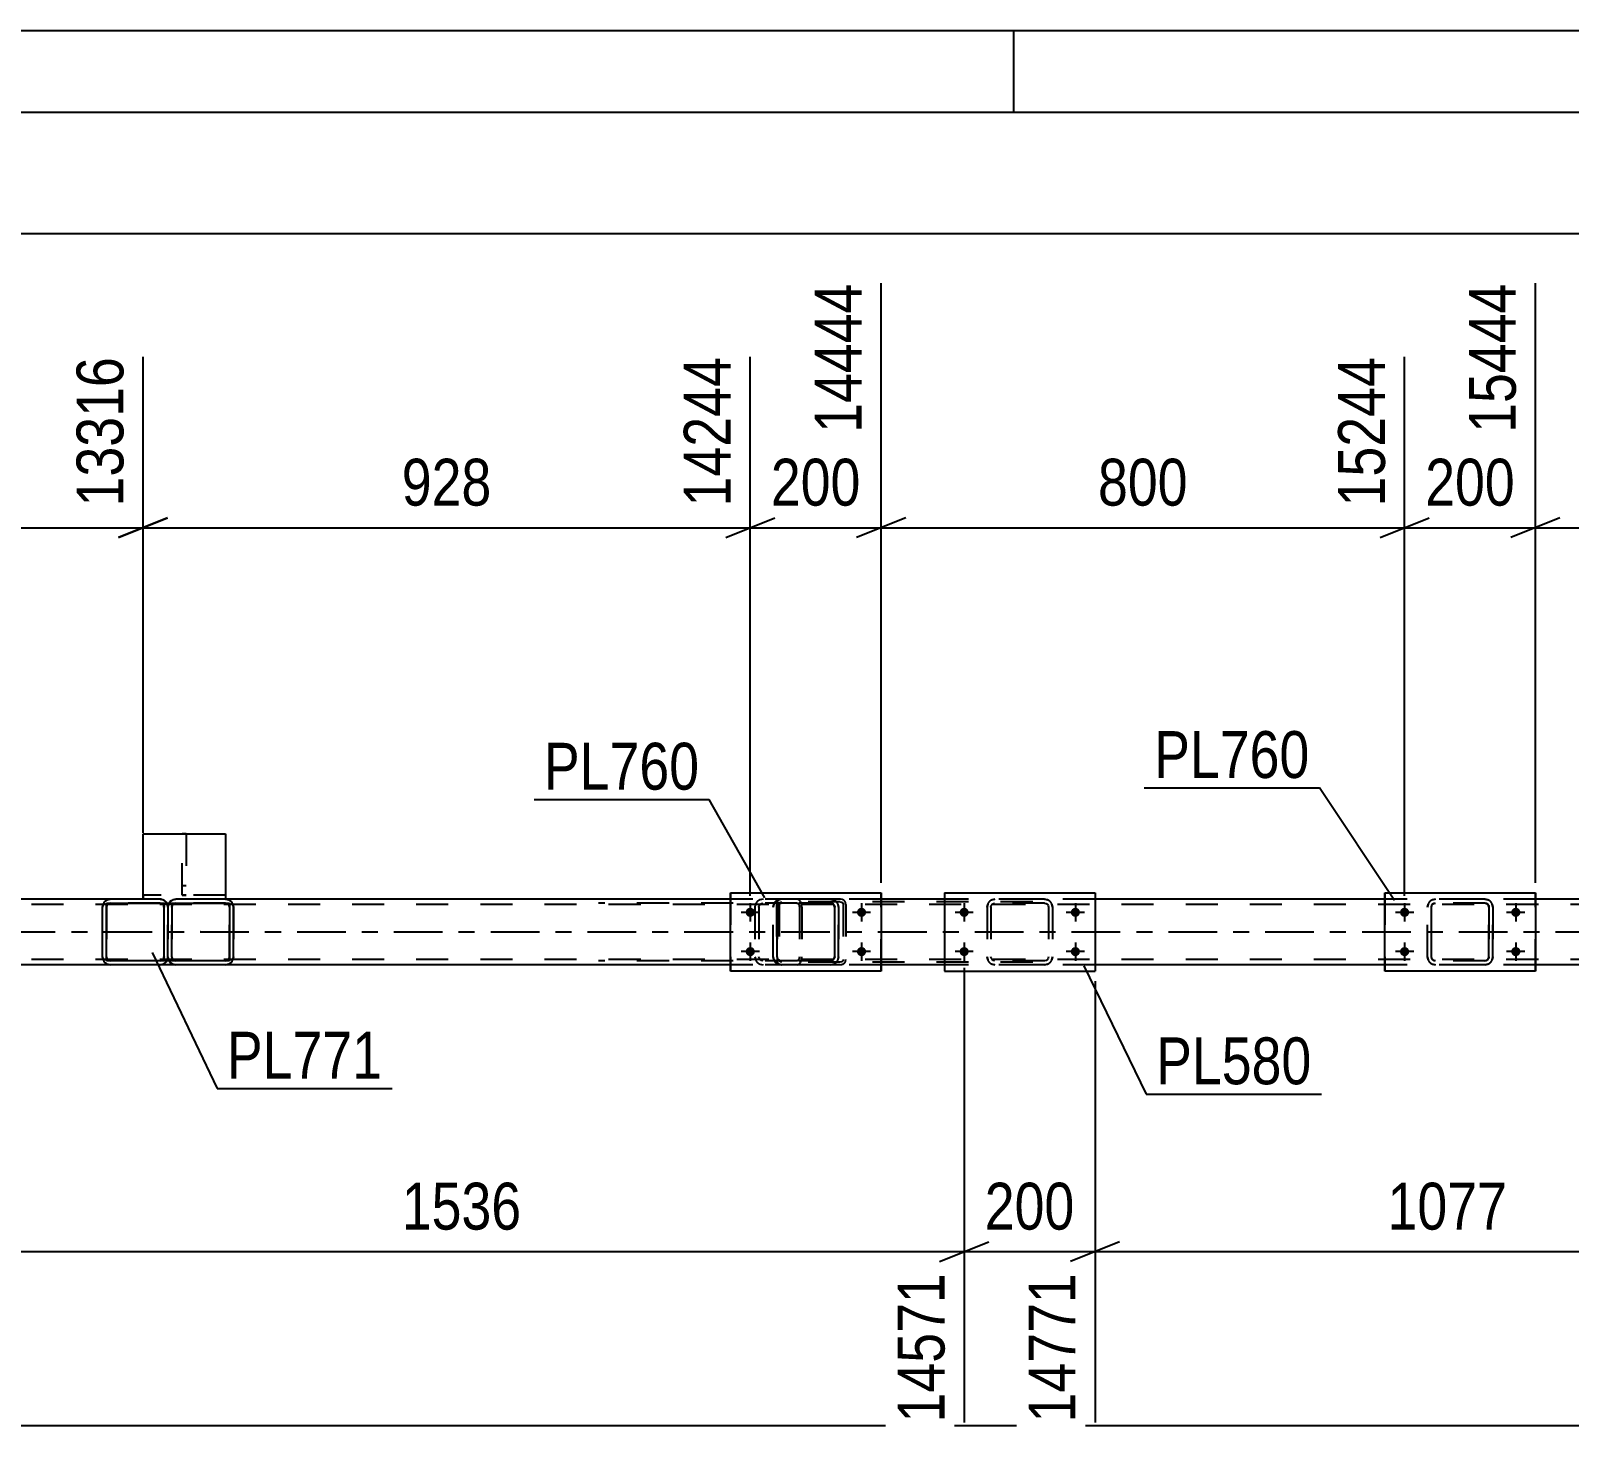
# Model space of a CAD drawing. Header units: millimetres. Extents: x -45 to 796, y -433 to 161.
# Drawn here: x 525.8 to 619.8, y 75.8 to 161.4 of the extents above; entities that cross this region are included whole.
import ezdxf

# ---------------------------------------------------------------- set-up
doc = ezdxf.new("R2010")
doc.units = ezdxf.units.MM
doc.linetypes.add('DXK_LINE_DOT2', pattern=[3.9198, 1.9599, -1.9599])
doc.linetypes.add('DXK_LINE_DOT3', pattern=[5.9187, 2.979, -0.9799, 0.9799, -0.9799])
doc.styles.add('Arial Narrow', font='ARIALN.TTF', dxfattribs={"height": 0.2})

# ---------------------------------------------------------------- blocks, each defined once
blk = doc.blocks.new('Unknown-814760973-1133')
at = {"color": 5, "linetype": 'Continuous'}
for p, q in [((795.855, 161.433), (-45.145, 161.433)), ((585.855, 156.433), (585.855, 161.433)), ((790.855, 156.433), (-40.145, 156.433))]:
    blk.add_line(p, q, dxfattribs=at)
blk = doc.blocks.new('Part-814760973-2629 - 2588')
at = {"color": 2, "linetype": 'Continuous'}
for p, q in [((608.55, 103.937), (608.55, 108.737)), ((608.55, 108.737), (608.55, 108.737)), ((608.55, 108.737), (617.75, 108.737)), ((617.75, 108.737), (617.75, 103.937)), ((608.55, 103.937), (608.55, 103.937)), ((617.75, 103.937), (608.55, 103.937))]:
    blk.add_line(p, q, dxfattribs=at)
at = {"color": 7, "linetype": 'DXK_LINE_DOT2'}
for p, q in [((608.55, 108.737), (608.55, 103.937)), ((608.55, 108.737), (608.55, 108.737)), ((617.75, 103.937), (617.75, 108.737)), ((608.55, 103.937), (608.55, 103.937))]:
    blk.add_line(p, q, dxfattribs=at)
blk = doc.blocks.new('Part-814760973-2601 - 2588')
at = {"color": 7, "linetype": 'DXK_LINE_DOT2'}
for p, q in [((535.024, 108.577), (535.024, 112.337)), ((535.264, 112.337), (535.024, 112.337)), ((535.264, 112.337), (535.264, 108.577)), ((535.024, 109.177), (535.264, 109.177)), ((535.264, 108.577), (535.024, 108.577)), ((535.024, 108.577), (535.264, 108.577))]:
    blk.add_line(p, q, dxfattribs=at)
blk = doc.blocks.new('Part-814760973-2602 - 2588')
at = {"color": 2, "linetype": 'Continuous'}
for p, q in [((532.626, 108.337), (532.626, 112.337)), ((532.626, 112.337), (537.666, 112.337)), ((537.666, 112.337), (537.666, 108.337)), ((537.666, 108.337), (537.666, 108.337))]:
    blk.add_line(p, q, dxfattribs=at)
at = {"color": 7, "linetype": 'DXK_LINE_DOT2'}
for p, q in [((537.666, 108.577), (532.626, 108.577)), ((537.666, 108.577), (532.626, 108.577)), ((532.626, 108.577), (532.626, 108.577)), ((532.626, 108.577), (532.626, 108.56)), ((532.626, 108.56), (532.626, 108.357)), ((532.626, 108.337), (532.626, 108.357)), ((537.666, 108.337), (532.626, 108.337)), ((537.666, 108.337), (532.626, 108.337)), ((532.626, 108.337), (532.626, 108.337)), ((537.666, 108.577), (537.666, 108.577)), ((537.666, 108.577), (537.666, 108.357)), ((537.666, 108.337), (537.666, 108.357))]:
    blk.add_line(p, q, dxfattribs=at)
blk = doc.blocks.new('Part-814760973-2630 - 2588')
at = {"color": 7, "linetype": 'DXK_LINE_DOT2'}
for p, q in [((611.442, 108.3), (611.625, 108.337)), ((611.442, 108.3), (611.446, 108.3)), ((611.63, 108.337), (611.446, 108.3)), ((614.67, 108.337), (611.625, 108.337)), ((614.665, 108.337), (614.849, 108.3)), ((614.854, 108.3), (614.67, 108.337)), ((611.145, 107.857), (611.182, 108.04)), ((611.145, 107.857), (611.15, 107.857)), ((611.145, 104.817), (611.145, 107.857)), ((611.187, 108.04), (611.15, 107.857)), ((611.15, 104.817), (611.15, 107.857)), ((611.404, 107.949), (611.385, 107.857)), ((611.39, 107.857), (611.385, 107.857)), ((611.385, 107.857), (611.385, 104.817)), ((611.39, 107.857), (611.408, 107.949)), ((611.39, 104.817), (611.39, 107.857)), ((611.456, 108.027), (611.404, 107.949)), ((611.408, 107.949), (611.46, 108.027)), ((611.534, 108.079), (611.456, 108.027)), ((611.46, 108.027), (611.538, 108.079)), ((611.625, 108.097), (611.534, 108.079)), ((611.538, 108.079), (611.63, 108.097)), ((614.67, 108.097), (611.625, 108.097)), ((614.757, 108.079), (614.665, 108.097)), ((614.67, 108.097), (614.762, 108.079)), ((614.757, 108.079), (614.762, 108.079)), ((614.835, 108.027), (614.757, 108.079)), ((614.762, 108.079), (614.84, 108.027)), ((614.887, 107.949), (614.835, 108.027)), ((614.84, 108.027), (614.892, 107.949)), ((614.905, 107.857), (614.887, 107.949)), ((614.892, 107.949), (614.91, 107.857)), ((614.91, 107.857), (614.905, 107.857)), ((614.905, 107.857), (614.905, 104.817)), ((614.91, 104.817), (614.91, 107.857)), ((615.109, 108.04), (615.145, 107.857)), ((615.15, 107.857), (615.113, 108.04)), ((615.15, 107.857), (615.145, 107.857)), ((615.145, 107.857), (615.145, 104.817)), ((615.15, 104.817), (615.15, 107.857)), ((611.15, 104.817), (611.145, 104.817)), ((611.182, 104.633), (611.145, 104.817)), ((611.15, 104.817), (611.187, 104.633)), ((611.385, 104.817), (611.39, 104.817)), ((611.385, 104.817), (611.404, 104.725)), ((611.408, 104.725), (611.39, 104.817)), ((611.404, 104.725), (611.456, 104.647)), ((611.46, 104.647), (611.408, 104.725)), ((611.456, 104.647), (611.534, 104.595)), ((611.538, 104.595), (611.46, 104.647)), ((611.534, 104.595), (611.625, 104.577)), ((611.63, 104.577), (611.538, 104.595)), ((614.67, 104.577), (611.625, 104.577)), ((614.665, 104.577), (614.757, 104.595)), ((614.762, 104.595), (614.67, 104.577)), ((614.757, 104.595), (614.835, 104.647)), ((614.757, 104.595), (614.762, 104.595)), ((614.84, 104.647), (614.762, 104.595)), ((614.835, 104.647), (614.887, 104.725)), ((614.892, 104.725), (614.84, 104.647)), ((614.887, 104.725), (614.905, 104.817)), ((614.91, 104.817), (614.892, 104.725)), ((614.905, 104.817), (614.91, 104.817)), ((615.145, 104.817), (615.109, 104.633)), ((615.113, 104.633), (615.15, 104.817)), ((615.145, 104.817), (615.15, 104.817)), ((611.442, 104.373), (611.446, 104.373)), ((611.625, 104.337), (611.442, 104.373)), ((611.446, 104.373), (611.63, 104.337)), ((614.67, 104.337), (611.625, 104.337)), ((614.849, 104.373), (614.665, 104.337)), ((614.67, 104.337), (614.854, 104.373))]:
    blk.add_line(p, q, dxfattribs=at)
at = {"color": 7, "linetype": 'DXK_LINE_DOT3'}
blk.add_line((613.153, 106.337), (613.142, 106.337), dxfattribs=at)
at = {"color": 7, "linetype": 'DXK_LINE_DOT2'}
for centre, start, end in [((611.625, 107.857), 112.5, 157.5), ((611.63, 107.857), 112.5, 157.5), ((614.665, 107.857), 22.5, 67.5), ((614.67, 107.857), 22.5, 67.5), ((611.625, 104.817), 202.5, 247.5), ((611.63, 104.817), 202.5, 247.5), ((614.665, 104.817), 292.5, 337.5), ((614.67, 104.817), 292.5, 337.5)]:
    blk.add_arc(centre, 0.48, start, end, dxfattribs=at)
blk = doc.blocks.new('Part-814760973-2635 - 2588')
at = {"color": 2, "linetype": 'Continuous'}
for p, q in [((530.393, 104.577), (530.393, 108.097)), ((530.393, 108.097), (530.393, 108.097)), ((530.393, 108.097), (537.915, 108.097)), ((537.915, 108.097), (537.915, 104.577)), ((530.393, 104.577), (530.393, 104.577)), ((537.915, 104.577), (530.393, 104.577))]:
    blk.add_line(p, q, dxfattribs=at)
at = {"color": 7, "linetype": 'DXK_LINE_DOT2'}
for p, q in [((530.393, 108.097), (530.393, 104.577)), ((530.393, 108.097), (530.393, 108.097)), ((537.915, 104.577), (537.915, 108.097)), ((530.393, 104.577), (530.393, 104.577))]:
    blk.add_line(p, q, dxfattribs=at)
blk = doc.blocks.new('Part-814760973-2636 - 2588')
at = {"color": 2, "linetype": 'Continuous'}
for p, q in [((534.291, 108.196), (534.294, 108.196)), ((534.447, 108.3), (534.631, 108.337)), ((534.633, 108.337), (534.45, 108.3)), ((537.673, 108.337), (534.633, 108.337)), ((537.857, 108.3), (537.673, 108.337)), ((538.153, 107.857), (538.117, 108.04)), ((538.153, 104.817), (538.153, 107.857)), ((534.291, 104.477), (534.294, 104.477)), ((538.117, 104.633), (538.153, 104.817)), ((534.631, 104.337), (534.447, 104.373)), ((534.45, 104.373), (534.633, 104.337)), ((537.673, 104.337), (534.633, 104.337)), ((537.673, 104.337), (537.857, 104.373))]:
    blk.add_line(p, q, dxfattribs=at)
at = {"color": 7, "linetype": 'DXK_LINE_DOT2'}
for p, q in [((534.631, 108.337), (534.633, 108.337)), ((534.633, 108.337), (534.631, 108.337)), ((537.671, 108.337), (537.854, 108.3)), ((534.151, 107.857), (534.153, 107.87)), ((534.151, 107.857), (534.153, 107.857)), ((534.151, 104.817), (534.151, 107.857)), ((534.153, 107.87), (534.187, 108.04)), ((534.19, 108.04), (534.153, 107.857)), ((534.153, 104.817), (534.153, 107.857)), ((534.409, 107.949), (534.391, 107.857)), ((534.393, 107.857), (534.391, 107.857)), ((534.391, 107.857), (534.391, 104.817)), ((534.393, 107.857), (534.412, 107.949)), ((534.393, 104.817), (534.393, 107.857)), ((534.461, 108.027), (534.409, 107.949)), ((534.412, 107.949), (534.464, 108.027)), ((534.539, 108.079), (534.461, 108.027)), ((534.464, 108.027), (534.541, 108.079)), ((534.631, 108.097), (534.539, 108.079)), ((534.541, 108.079), (534.633, 108.097)), ((537.673, 108.097), (534.631, 108.097)), ((537.763, 108.079), (537.671, 108.097)), ((537.673, 108.097), (537.765, 108.079)), ((537.84, 108.027), (537.763, 108.079)), ((537.765, 108.079), (537.843, 108.027)), ((537.84, 108.027), (537.843, 108.027)), ((537.892, 107.949), (537.84, 108.027)), ((537.843, 108.027), (537.895, 107.949)), ((537.911, 107.857), (537.892, 107.949)), ((537.895, 107.949), (537.913, 107.857)), ((537.913, 107.857), (537.911, 107.857)), ((537.911, 107.857), (537.911, 104.817)), ((537.913, 104.817), (537.913, 107.857)), ((538.114, 108.04), (538.151, 107.857)), ((538.153, 107.857), (538.151, 107.857)), ((538.151, 107.857), (538.151, 104.817)), ((534.153, 104.817), (534.151, 104.817)), ((534.187, 104.633), (534.151, 104.817)), ((534.153, 104.817), (534.19, 104.633)), ((534.391, 104.817), (534.393, 104.817)), ((534.391, 104.817), (534.409, 104.725)), ((534.412, 104.725), (534.393, 104.817)), ((534.409, 104.725), (534.461, 104.647)), ((534.464, 104.647), (534.412, 104.725)), ((534.461, 104.647), (534.539, 104.595)), ((534.541, 104.595), (534.464, 104.647)), ((534.539, 104.595), (534.631, 104.577)), ((534.633, 104.577), (534.541, 104.595)), ((537.673, 104.577), (534.631, 104.577)), ((537.671, 104.577), (537.763, 104.595)), ((537.765, 104.595), (537.673, 104.577)), ((537.763, 104.595), (537.84, 104.647)), ((537.843, 104.647), (537.765, 104.595)), ((537.84, 104.647), (537.892, 104.725)), ((537.84, 104.647), (537.843, 104.647)), ((537.895, 104.725), (537.843, 104.647)), ((537.892, 104.725), (537.911, 104.817)), ((537.913, 104.817), (537.895, 104.725)), ((537.911, 104.817), (537.913, 104.817)), ((538.151, 104.817), (538.114, 104.633)), ((538.151, 104.817), (538.153, 104.817)), ((534.631, 104.337), (534.633, 104.337)), ((534.633, 104.337), (534.631, 104.337)), ((537.854, 104.373), (537.671, 104.337))]:
    blk.add_line(p, q, dxfattribs=at)
at = {"color": 7, "linetype": 'DXK_LINE_DOT3'}
blk.add_line((536.155, 106.337), (536.149, 106.337), dxfattribs=at)
at = {"color": 2, "linetype": 'Continuous'}
for centre, start, end in [((534.631, 107.857), 112.5, 149.40126), ((534.633, 107.857), 112.5, 149.40125), ((537.673, 107.857), 22.5, 67.5), ((534.631, 104.817), 210.59905, 247.5), ((534.633, 104.817), 210.59903, 247.5), ((537.673, 104.817), 292.5, 337.5)]:
    blk.add_arc(centre, 0.48, start, end, dxfattribs=at)
at = {"color": 7, "linetype": 'DXK_LINE_DOT2'}
for centre, start, end in [((537.671, 107.857), 22.5, 67.5), ((534.631, 107.857), 149.40127, 157.5), ((534.633, 107.857), 149.40125, 157.5), ((534.631, 104.817), 202.49999, 210.59905), ((534.633, 104.817), 202.49999, 210.59903), ((537.671, 104.817), 292.5, 337.5)]:
    blk.add_arc(centre, 0.48, start, end, dxfattribs=at)
blk = doc.blocks.new('Part-814760973-2676 - 2588')
at = {"color": 2, "linetype": 'Continuous'}
for p, q in [((530.445, 108.3), (530.628, 108.337)), ((530.445, 108.3), (530.45, 108.3)), ((530.633, 108.337), (530.45, 108.3)), ((533.673, 108.337), (530.628, 108.337)), ((533.857, 108.3), (533.673, 108.337)), ((530.148, 107.857), (530.185, 108.04)), ((530.148, 107.857), (530.153, 107.857)), ((530.148, 104.817), (530.148, 107.857)), ((530.19, 108.04), (530.153, 107.857)), ((530.153, 104.817), (530.153, 107.857)), ((530.153, 104.817), (530.148, 104.817)), ((530.185, 104.633), (530.148, 104.817)), ((530.153, 104.817), (530.19, 104.633)), ((530.445, 104.373), (530.45, 104.373)), ((530.628, 104.337), (530.445, 104.373)), ((530.45, 104.373), (530.633, 104.337)), ((533.673, 104.337), (530.628, 104.337)), ((533.673, 104.337), (533.857, 104.373))]:
    blk.add_line(p, q, dxfattribs=at)
at = {"color": 7, "linetype": 'DXK_LINE_DOT2'}
for p, q in [((533.668, 108.337), (533.852, 108.3)), ((530.407, 107.949), (530.388, 107.857)), ((530.393, 107.857), (530.388, 107.857)), ((530.388, 107.857), (530.388, 104.817)), ((530.393, 107.857), (530.412, 107.949)), ((530.393, 104.817), (530.393, 107.857)), ((530.459, 108.027), (530.407, 107.949)), ((530.412, 107.949), (530.464, 108.027)), ((530.537, 108.079), (530.459, 108.027)), ((530.464, 108.027), (530.541, 108.079)), ((530.628, 108.097), (530.537, 108.079)), ((530.541, 108.079), (530.633, 108.097)), ((533.673, 108.097), (530.628, 108.097)), ((533.76, 108.079), (533.668, 108.097)), ((533.673, 108.097), (533.765, 108.079)), ((533.76, 108.079), (533.765, 108.079)), ((533.838, 108.027), (533.76, 108.079)), ((533.765, 108.079), (533.843, 108.027)), ((533.89, 107.949), (533.838, 108.027)), ((533.843, 108.027), (533.895, 107.949)), ((533.908, 107.857), (533.89, 107.949)), ((533.895, 107.949), (533.913, 107.857)), ((533.913, 107.857), (533.908, 107.857)), ((533.908, 107.857), (533.908, 104.817)), ((533.913, 104.817), (533.913, 107.857)), ((534.112, 108.04), (534.148, 107.857)), ((534.153, 107.857), (534.117, 108.04)), ((534.153, 107.857), (534.148, 107.857)), ((534.148, 107.857), (534.148, 104.817)), ((534.153, 104.817), (534.153, 107.857)), ((530.388, 104.817), (530.393, 104.817)), ((530.388, 104.817), (530.407, 104.725)), ((530.412, 104.725), (530.393, 104.817)), ((530.407, 104.725), (530.459, 104.647)), ((530.464, 104.647), (530.412, 104.725)), ((530.459, 104.647), (530.537, 104.595)), ((530.541, 104.595), (530.464, 104.647)), ((530.537, 104.595), (530.628, 104.577)), ((530.633, 104.577), (530.541, 104.595)), ((533.673, 104.577), (530.628, 104.577)), ((533.668, 104.577), (533.76, 104.595)), ((533.765, 104.595), (533.673, 104.577)), ((533.76, 104.595), (533.838, 104.647)), ((533.76, 104.595), (533.765, 104.595)), ((533.843, 104.647), (533.765, 104.595)), ((533.838, 104.647), (533.89, 104.725)), ((533.895, 104.725), (533.843, 104.647)), ((533.89, 104.725), (533.908, 104.817)), ((533.913, 104.817), (533.895, 104.725)), ((533.908, 104.817), (533.913, 104.817)), ((534.148, 104.817), (534.112, 104.633)), ((534.117, 104.633), (534.153, 104.817)), ((534.148, 104.817), (534.153, 104.817)), ((533.852, 104.373), (533.668, 104.337))]:
    blk.add_line(p, q, dxfattribs=at)
at = {"color": 7, "linetype": 'DXK_LINE_DOT3'}
blk.add_line((532.156, 106.337), (532.145, 106.337), dxfattribs=at)
at = {"color": 2, "linetype": 'Continuous'}
for centre, start, end in [((530.628, 107.857), 112.5, 157.5), ((530.633, 107.857), 112.5, 157.5), ((533.673, 107.857), 30.59885, 67.5), ((530.628, 104.817), 202.5, 247.5), ((530.633, 104.817), 202.5, 247.5), ((533.673, 104.817), 292.5, 329.40106)]:
    blk.add_arc(centre, 0.48, start, end, dxfattribs=at)
at = {"color": 7, "linetype": 'DXK_LINE_DOT2'}
for centre, start, end in [((533.668, 107.857), 22.5, 67.5), ((533.673, 107.857), 22.49998, 30.59883), ((533.668, 104.817), 292.5, 337.5), ((533.673, 104.817), 329.40108, 337.50002)]:
    blk.add_arc(centre, 0.48, start, end, dxfattribs=at)
blk = doc.blocks.new('Part-814760973-2709 - 2588')
at = {"color": 7, "linetype": 'DXK_LINE_DOT2'}
for p, q in [((572.622, 108.337), (560.465, 108.337)), ((570.53, 108.337), (570.338, 108.3)), ((571.345, 108.337), (571.345, 108.097)), ((572.725, 108.3), (572.622, 108.337)), ((572.813, 108.196), (572.725, 108.3)), ((572.872, 108.04), (572.813, 108.196)), ((572.622, 108.097), (560.465, 108.097)), ((570.056, 107.992), (570.028, 107.857)), ((570.028, 107.857), (570.028, 104.817)), ((570.066, 108.04), (570.056, 107.992)), ((570.279, 107.857), (570.298, 107.949)), ((570.279, 107.857), (570.279, 104.817)), ((570.298, 107.949), (570.353, 108.027)), ((570.353, 108.027), (570.434, 108.079)), ((570.434, 108.079), (570.53, 108.097)), ((572.622, 108.097), (572.674, 108.079)), ((572.674, 108.079), (572.717, 108.027)), ((572.717, 108.027), (572.747, 107.949)), ((572.747, 107.949), (572.757, 107.857)), ((572.757, 107.857), (572.757, 104.817)), ((572.893, 107.857), (572.872, 108.04)), ((572.893, 107.857), (572.893, 104.817)), ((572.622, 104.577), (560.465, 104.577)), ((570.028, 104.817), (570.041, 104.751)), ((570.041, 104.751), (570.066, 104.633)), ((570.298, 104.725), (570.279, 104.817)), ((570.353, 104.647), (570.298, 104.725)), ((570.434, 104.595), (570.353, 104.647)), ((570.53, 104.577), (570.434, 104.595)), ((571.345, 104.337), (571.345, 104.577)), ((572.674, 104.595), (572.622, 104.577)), ((572.717, 104.647), (572.674, 104.595)), ((572.747, 104.725), (572.717, 104.647)), ((572.725, 104.373), (572.813, 104.477)), ((572.757, 104.817), (572.747, 104.725)), ((572.813, 104.477), (572.872, 104.633)), ((572.872, 104.633), (572.893, 104.817)), ((572.622, 104.337), (560.465, 104.337)), ((570.338, 104.373), (570.53, 104.337)), ((572.622, 104.337), (572.725, 104.373))]:
    blk.add_line(p, q, dxfattribs=at)
for centre, start, end in [((570.516, 107.842), 111.1941, 156.15059), ((570.516, 104.832), 203.84941, 248.8059)]:
    blk.add_arc(centre, 0.492, start, end, dxfattribs=at)
blk = doc.blocks.new('Part-814760973-2752 - 2588')
at = {"color": 2, "linetype": 'Continuous'}
for p, q in [((568.55, 103.937), (568.55, 108.737)), ((568.55, 108.737), (568.55, 108.737)), ((568.55, 108.737), (577.75, 108.737)), ((577.75, 108.737), (577.75, 103.937)), ((568.55, 103.937), (568.55, 103.937)), ((577.75, 103.937), (568.55, 103.937))]:
    blk.add_line(p, q, dxfattribs=at)
at = {"color": 7, "linetype": 'DXK_LINE_DOT2'}
for p, q in [((568.55, 108.737), (568.55, 103.937)), ((568.55, 108.737), (568.55, 108.737)), ((577.75, 103.937), (577.75, 108.737)), ((568.55, 103.937), (568.55, 103.937))]:
    blk.add_line(p, q, dxfattribs=at)
blk = doc.blocks.new('Part-814760973-2801 - 2588')
at = {"color": 7, "linetype": 'DXK_LINE_DOT2'}
for p, q in [((571.686, 108.337), (571.556, 108.312)), ((571.566, 108.13), (571.621, 108.165)), ((571.621, 108.165), (571.686, 108.177)), ((587.015, 108.337), (571.686, 108.337)), ((587.015, 108.177), (571.686, 108.177)), ((575.392, 108.312), (575.262, 108.337)), ((575.262, 108.177), (575.327, 108.165)), ((575.327, 108.165), (575.382, 108.13)), ((571.371, 108.139), (571.345, 108.017)), ((571.345, 108.017), (571.345, 104.657)), ((571.516, 108.017), (571.529, 108.078)), ((571.516, 108.017), (571.516, 104.657)), ((571.529, 108.078), (571.566, 108.13)), ((575.382, 108.13), (575.419, 108.078)), ((575.419, 108.078), (575.432, 108.017)), ((575.432, 108.017), (575.432, 104.657)), ((575.602, 108.017), (575.576, 108.139)), ((575.602, 108.017), (575.602, 104.657)), ((571.345, 104.657), (571.371, 104.534)), ((571.529, 104.596), (571.516, 104.657)), ((571.566, 104.544), (571.529, 104.596)), ((571.621, 104.509), (571.566, 104.544)), ((571.686, 104.497), (571.621, 104.509)), ((587.015, 104.497), (571.686, 104.497)), ((575.327, 104.509), (575.262, 104.497)), ((575.382, 104.544), (575.327, 104.509)), ((575.419, 104.596), (575.382, 104.544)), ((575.432, 104.657), (575.419, 104.596)), ((575.576, 104.534), (575.602, 104.657)), ((571.556, 104.361), (571.686, 104.337)), ((587.015, 104.337), (571.686, 104.337)), ((575.262, 104.337), (575.392, 104.361))]:
    blk.add_line(p, q, dxfattribs=at)
for centre, start, end in [((571.673, 108.003), 110.75831, 155.68004), ((575.275, 108.003), 24.31996, 69.24168), ((571.673, 104.671), 204.31996, 249.24168), ((575.275, 104.671), 290.75831, 335.68004)]:
    blk.add_arc(centre, 0.331, start, end, dxfattribs=at)
blk = doc.blocks.new('Bolt-814760973-2814 - 2588')
at = {"linetype": 'Continuous'}
for points in [[(609.47, 107.537), (609.476, 107.595), (609.494, 107.651), (609.524, 107.701), (609.563, 107.745), (609.61, 107.779), (609.664, 107.803), (609.721, 107.815), (609.779, 107.815), (609.837, 107.803), (609.89, 107.779), (609.938, 107.745), (609.977, 107.701), (610.006, 107.651), (610.024, 107.595), (610.03, 107.537), (610.024, 107.479), (610.006, 107.423), (609.977, 107.372), (609.938, 107.329), (609.89, 107.294), (609.837, 107.271), (609.779, 107.258), (609.721, 107.258), (609.664, 107.271), (609.61, 107.294), (609.563, 107.329), (609.524, 107.372), (609.494, 107.423), (609.476, 107.479)], [(616.27, 107.537), (616.276, 107.595), (616.294, 107.651), (616.324, 107.701), (616.363, 107.745), (616.41, 107.779), (616.464, 107.803), (616.521, 107.815), (616.579, 107.815), (616.637, 107.803), (616.69, 107.779), (616.738, 107.745), (616.777, 107.701), (616.806, 107.651), (616.824, 107.595), (616.83, 107.537), (616.824, 107.479), (616.806, 107.423), (616.777, 107.372), (616.738, 107.329), (616.69, 107.294), (616.637, 107.271), (616.579, 107.258), (616.521, 107.258), (616.464, 107.271), (616.41, 107.294), (616.363, 107.329), (616.324, 107.372), (616.294, 107.423), (616.276, 107.479)], [(609.47, 105.137), (609.476, 105.195), (609.494, 105.251), (609.524, 105.301), (609.563, 105.345), (609.61, 105.379), (609.664, 105.403), (609.721, 105.415), (609.779, 105.415), (609.837, 105.403), (609.89, 105.379), (609.938, 105.345), (609.977, 105.301), (610.006, 105.251), (610.024, 105.195), (610.03, 105.137), (610.024, 105.079), (610.006, 105.023), (609.977, 104.972), (609.938, 104.929), (609.89, 104.894), (609.837, 104.871), (609.779, 104.858), (609.721, 104.858), (609.664, 104.871), (609.61, 104.894), (609.563, 104.929), (609.524, 104.972), (609.494, 105.023), (609.476, 105.079)], [(616.27, 105.137), (616.276, 105.195), (616.294, 105.251), (616.324, 105.301), (616.363, 105.345), (616.41, 105.379), (616.464, 105.403), (616.521, 105.415), (616.579, 105.415), (616.637, 105.403), (616.69, 105.379), (616.738, 105.345), (616.777, 105.301), (616.806, 105.251), (616.824, 105.195), (616.83, 105.137), (616.824, 105.079), (616.806, 105.023), (616.777, 104.972), (616.738, 104.929), (616.69, 104.894), (616.637, 104.871), (616.579, 104.858), (616.521, 104.858), (616.464, 104.871), (616.41, 104.894), (616.363, 104.929), (616.324, 104.972), (616.294, 105.023), (616.276, 105.079)]]:
    blk.add_hatch(color=1, dxfattribs=at).paths.add_polyline_path(points)
at = {"color": 1, "linetype": 'Continuous'}
for p, q in [((610.31, 107.537), (609.19, 107.537)), ((609.75, 108.097), (609.75, 106.977)), ((617.11, 107.537), (615.99, 107.537)), ((616.55, 108.097), (616.55, 106.977)), ((609.75, 105.697), (609.75, 104.577)), ((616.55, 105.697), (616.55, 104.577)), ((610.31, 105.137), (609.19, 105.137)), ((617.11, 105.137), (615.99, 105.137))]:
    blk.add_line(p, q, dxfattribs=at)
blk = doc.blocks.new('Bolt-814760973-2816 - 2588')
at = {"linetype": 'Continuous'}
for points in [[(569.47, 107.537), (569.476, 107.595), (569.495, 107.651), (569.524, 107.701), (569.563, 107.745), (569.61, 107.779), (569.664, 107.803), (569.721, 107.815), (569.78, 107.815), (569.837, 107.803), (569.89, 107.779), (569.938, 107.745), (569.977, 107.701), (570.006, 107.651), (570.024, 107.595), (570.03, 107.537), (570.024, 107.479), (570.006, 107.423), (569.977, 107.372), (569.938, 107.329), (569.89, 107.294), (569.837, 107.271), (569.78, 107.258), (569.721, 107.258), (569.664, 107.271), (569.61, 107.294), (569.563, 107.329), (569.524, 107.372), (569.495, 107.423), (569.476, 107.479)], [(576.27, 107.537), (576.276, 107.595), (576.295, 107.651), (576.324, 107.701), (576.363, 107.745), (576.41, 107.779), (576.464, 107.803), (576.521, 107.815), (576.58, 107.815), (576.637, 107.803), (576.69, 107.779), (576.738, 107.745), (576.777, 107.701), (576.806, 107.651), (576.824, 107.595), (576.83, 107.537), (576.824, 107.479), (576.806, 107.423), (576.777, 107.372), (576.738, 107.329), (576.69, 107.294), (576.637, 107.271), (576.58, 107.258), (576.521, 107.258), (576.464, 107.271), (576.41, 107.294), (576.363, 107.329), (576.324, 107.372), (576.295, 107.423), (576.276, 107.479)], [(569.47, 105.137), (569.476, 105.195), (569.495, 105.251), (569.524, 105.301), (569.563, 105.345), (569.61, 105.379), (569.664, 105.403), (569.721, 105.415), (569.78, 105.415), (569.837, 105.403), (569.89, 105.379), (569.938, 105.345), (569.977, 105.301), (570.006, 105.251), (570.024, 105.195), (570.03, 105.137), (570.024, 105.079), (570.006, 105.023), (569.977, 104.972), (569.938, 104.929), (569.89, 104.894), (569.837, 104.871), (569.78, 104.858), (569.721, 104.858), (569.664, 104.871), (569.61, 104.894), (569.563, 104.929), (569.524, 104.972), (569.495, 105.023), (569.476, 105.079)], [(576.27, 105.137), (576.276, 105.195), (576.295, 105.251), (576.324, 105.301), (576.363, 105.345), (576.41, 105.379), (576.464, 105.403), (576.521, 105.415), (576.58, 105.415), (576.637, 105.403), (576.69, 105.379), (576.738, 105.345), (576.777, 105.301), (576.806, 105.251), (576.824, 105.195), (576.83, 105.137), (576.824, 105.079), (576.806, 105.023), (576.777, 104.972), (576.738, 104.929), (576.69, 104.894), (576.637, 104.871), (576.58, 104.858), (576.521, 104.858), (576.464, 104.871), (576.41, 104.894), (576.363, 104.929), (576.324, 104.972), (576.295, 105.023), (576.276, 105.079)]]:
    blk.add_hatch(color=1, dxfattribs=at).paths.add_polyline_path(points)
at = {"color": 1, "linetype": 'Continuous'}
for p, q in [((570.31, 107.537), (569.19, 107.537)), ((569.75, 108.097), (569.75, 106.977)), ((577.11, 107.537), (575.99, 107.537)), ((576.55, 108.097), (576.55, 106.977)), ((569.75, 105.697), (569.75, 104.577)), ((576.55, 105.697), (576.55, 104.577)), ((570.31, 105.137), (569.19, 105.137)), ((577.11, 105.137), (575.99, 105.137))]:
    blk.add_line(p, q, dxfattribs=at)
blk = doc.blocks.new('Bolt-814760973-2851 - 2588')
at = {"linetype": 'Continuous'}
for points in [[(582.826, 107.257, -1), (582.826, 107.817, -1)], [(589.626, 107.257, -1), (589.626, 107.817, -1)], [(582.826, 104.857, -1), (582.826, 105.417, -1)], [(589.626, 104.857, -1), (589.626, 105.417, -1)]]:
    blk.add_hatch(color=1, dxfattribs=at).paths.add_polyline_path(points)
at = {"color": 1, "linetype": 'Continuous'}
for p, q in [((583.386, 107.537), (582.266, 107.537)), ((582.826, 108.097), (582.826, 106.977)), ((590.186, 107.537), (589.066, 107.537)), ((589.626, 108.097), (589.626, 106.977)), ((582.826, 105.697), (582.826, 104.577)), ((589.626, 105.697), (589.626, 104.577)), ((583.386, 105.137), (582.266, 105.137)), ((590.186, 105.137), (589.066, 105.137))]:
    blk.add_line(p, q, dxfattribs=at)
blk = doc.blocks.new('Part-814760973-2859 - 2588')
at = {"color": 2, "linetype": 'Continuous'}
for p, q in [((581.626, 108.737), (581.626, 103.937)), ((581.626, 108.737), (590.826, 108.737)), ((590.826, 108.737), (590.826, 103.937)), ((581.626, 103.937), (590.826, 103.937))]:
    blk.add_line(p, q, dxfattribs=at)
blk = doc.blocks.new('Part-814760973-2860 - 2588')
at = {"color": 7, "linetype": 'DXK_LINE_DOT2'}
for p, q in [((571.442, 108.3), (571.626, 108.337)), ((571.442, 108.3), (571.446, 108.3)), ((571.63, 108.337), (571.446, 108.3)), ((574.67, 108.337), (571.626, 108.337)), ((574.666, 108.337), (574.849, 108.3)), ((574.854, 108.3), (574.67, 108.337)), ((571.146, 107.857), (571.182, 108.04)), ((571.146, 107.857), (571.15, 107.857)), ((571.146, 104.817), (571.146, 107.857)), ((571.187, 108.04), (571.15, 107.857)), ((571.15, 104.817), (571.15, 107.857)), ((571.404, 107.949), (571.386, 107.857)), ((571.39, 107.857), (571.386, 107.857)), ((571.386, 107.857), (571.386, 104.817)), ((571.39, 107.857), (571.408, 107.949)), ((571.39, 104.817), (571.39, 107.857)), ((571.456, 108.027), (571.404, 107.949)), ((571.408, 107.949), (571.46, 108.027)), ((571.534, 108.079), (571.456, 108.027)), ((571.46, 108.027), (571.538, 108.079)), ((571.626, 108.097), (571.534, 108.079)), ((571.538, 108.079), (571.63, 108.097)), ((574.67, 108.097), (571.626, 108.097)), ((574.757, 108.079), (574.666, 108.097)), ((574.67, 108.097), (574.762, 108.079)), ((574.757, 108.079), (574.762, 108.079)), ((574.835, 108.027), (574.757, 108.079)), ((574.762, 108.079), (574.84, 108.027)), ((574.887, 107.949), (574.835, 108.027)), ((574.84, 108.027), (574.892, 107.949)), ((574.906, 107.857), (574.887, 107.949)), ((574.892, 107.949), (574.91, 107.857)), ((574.91, 107.857), (574.906, 107.857)), ((574.906, 107.857), (574.906, 104.817)), ((574.91, 104.817), (574.91, 107.857)), ((575.109, 108.04), (575.146, 107.857)), ((575.15, 107.857), (575.114, 108.04)), ((575.15, 107.857), (575.146, 107.857)), ((575.146, 107.857), (575.146, 104.817)), ((575.15, 104.817), (575.15, 107.857)), ((571.15, 104.817), (571.146, 104.817)), ((571.182, 104.633), (571.146, 104.817)), ((571.15, 104.817), (571.187, 104.633)), ((571.386, 104.817), (571.39, 104.817)), ((571.386, 104.817), (571.404, 104.725)), ((571.408, 104.725), (571.39, 104.817)), ((571.404, 104.725), (571.456, 104.647)), ((571.46, 104.647), (571.408, 104.725)), ((571.456, 104.647), (571.534, 104.595)), ((571.538, 104.595), (571.46, 104.647)), ((571.534, 104.595), (571.626, 104.577)), ((571.63, 104.577), (571.538, 104.595)), ((574.67, 104.577), (571.626, 104.577)), ((574.666, 104.577), (574.757, 104.595)), ((574.762, 104.595), (574.67, 104.577)), ((574.757, 104.595), (574.835, 104.647)), ((574.757, 104.595), (574.762, 104.595)), ((574.84, 104.647), (574.762, 104.595)), ((574.835, 104.647), (574.887, 104.725)), ((574.892, 104.725), (574.84, 104.647)), ((574.887, 104.725), (574.906, 104.817)), ((574.91, 104.817), (574.892, 104.725)), ((574.906, 104.817), (574.91, 104.817)), ((575.146, 104.817), (575.109, 104.633)), ((575.114, 104.633), (575.15, 104.817)), ((575.146, 104.817), (575.15, 104.817)), ((571.442, 104.373), (571.446, 104.373)), ((571.626, 104.337), (571.442, 104.373)), ((571.446, 104.373), (571.63, 104.337)), ((574.67, 104.337), (571.626, 104.337)), ((574.849, 104.373), (574.666, 104.337)), ((574.67, 104.337), (574.854, 104.373))]:
    blk.add_line(p, q, dxfattribs=at)
at = {"color": 7, "linetype": 'DXK_LINE_DOT3'}
blk.add_line((573.153, 106.337), (573.142, 106.337), dxfattribs=at)
at = {"color": 7, "linetype": 'DXK_LINE_DOT2'}
for centre, start, end in [((571.626, 107.857), 112.5, 157.5), ((571.63, 107.857), 112.5, 157.5), ((574.666, 107.857), 22.5, 67.5), ((574.67, 107.857), 22.5, 67.5), ((571.626, 104.817), 202.5, 247.5), ((571.63, 104.817), 202.5, 247.5), ((574.666, 104.817), 292.5, 337.5), ((574.67, 104.817), 292.5, 337.5)]:
    blk.add_arc(centre, 0.48, start, end, dxfattribs=at)
blk = doc.blocks.new('Part-814760973-2895 - 2588')
at = {"color": 2, "linetype": 'Continuous'}
for p, q in [((530.633, 108.337), (521.378, 108.337)), ((568.55, 108.337), (537.673, 108.337)), ((581.626, 108.337), (577.75, 108.337)), ((608.55, 108.337), (590.826, 108.337)), ((632.707, 108.337), (617.75, 108.337)), ((530.633, 104.337), (521.378, 104.337)), ((534.633, 104.337), (533.673, 104.337)), ((568.55, 104.337), (537.673, 104.337)), ((581.626, 104.337), (577.75, 104.337)), ((608.55, 104.337), (590.826, 104.337)), ((632.707, 104.337), (617.75, 104.337))]:
    blk.add_line(p, q, dxfattribs=at)
at = {"color": 7, "linetype": 'DXK_LINE_DOT2'}
for p, q in [((537.673, 108.337), (530.633, 108.337)), ((577.75, 108.337), (568.55, 108.337)), ((590.826, 108.337), (581.626, 108.337)), ((617.75, 108.337), (608.55, 108.337)), ((715.922, 108.017), (38.953, 108.017)), ((715.922, 104.657), (38.953, 104.657)), ((533.673, 104.337), (530.633, 104.337)), ((537.673, 104.337), (534.633, 104.337)), ((577.75, 104.337), (568.55, 104.337)), ((590.826, 104.337), (581.626, 104.337)), ((617.75, 104.337), (608.55, 104.337))]:
    blk.add_line(p, q, dxfattribs=at)
at = {"color": 7, "linetype": 'DXK_LINE_DOT3'}
blk.add_line((38.953, 106.337), (715.922, 106.337), dxfattribs=at)
blk = doc.blocks.new('Part-814760973-2984 - 2588')
at = {"color": 7, "linetype": 'DXK_LINE_DOT2'}
for p, q in [((584.523, 108.3), (584.706, 108.337)), ((584.706, 108.337), (584.523, 108.3)), ((587.746, 108.337), (584.706, 108.337)), ((587.746, 108.337), (587.93, 108.3)), ((587.93, 108.3), (587.746, 108.337)), ((584.226, 107.857), (584.263, 108.04)), ((584.263, 108.04), (584.226, 107.857)), ((584.226, 107.857), (584.226, 104.817)), ((584.466, 107.857), (584.485, 107.949)), ((584.466, 107.857), (584.466, 104.817)), ((584.485, 107.949), (584.537, 108.027)), ((584.537, 108.027), (584.615, 108.079)), ((584.615, 108.079), (584.706, 108.097)), ((587.746, 108.097), (584.706, 108.097)), ((587.746, 108.097), (587.838, 108.079)), ((587.838, 108.079), (587.916, 108.027)), ((587.916, 108.027), (587.968, 107.949)), ((587.968, 107.949), (587.986, 107.857)), ((587.986, 107.857), (587.986, 104.817)), ((588.19, 108.04), (588.226, 107.857)), ((588.226, 107.857), (588.19, 108.04)), ((588.226, 107.857), (588.226, 104.817)), ((584.263, 104.633), (584.226, 104.817)), ((584.226, 104.817), (584.263, 104.633)), ((584.485, 104.725), (584.466, 104.817)), ((584.537, 104.647), (584.485, 104.725)), ((584.615, 104.595), (584.537, 104.647)), ((584.706, 104.577), (584.615, 104.595)), ((587.746, 104.577), (584.706, 104.577)), ((587.838, 104.595), (587.746, 104.577)), ((587.916, 104.647), (587.838, 104.595)), ((587.968, 104.725), (587.916, 104.647)), ((587.986, 104.817), (587.968, 104.725)), ((588.226, 104.817), (588.19, 104.633)), ((588.19, 104.633), (588.226, 104.817)), ((584.706, 104.337), (584.523, 104.373)), ((584.523, 104.373), (584.706, 104.337)), ((587.746, 104.337), (584.706, 104.337)), ((587.93, 104.373), (587.746, 104.337)), ((587.746, 104.337), (587.93, 104.373))]:
    blk.add_line(p, q, dxfattribs=at)
at = {"color": 7, "linetype": 'DXK_LINE_DOT3'}
blk.add_line((586.226, 106.337), (586.226, 106.337), dxfattribs=at)
at = {"color": 7, "linetype": 'DXK_LINE_DOT2'}
for centre, start, end in [((584.706, 107.857), 112.5, 157.5), ((584.706, 107.857), 112.5, 157.5), ((587.746, 107.857), 22.5, 67.5), ((587.746, 107.857), 22.5, 67.5), ((584.706, 104.817), 202.5, 247.5), ((584.706, 104.817), 202.5, 247.5), ((587.746, 104.817), 292.5, 337.5), ((587.746, 104.817), 292.5, 337.5)]:
    blk.add_arc(centre, 0.48, start, end, dxfattribs=at)
blk = doc.blocks.new('StraightDimension-814760973-3057 - 2588')
at = {"color": 7, "linetype": 'Continuous'}
blk.add_line((-0.328, 149.035), (716.562, 149.035), dxfattribs=at)
blk = doc.blocks.new('StraightDimension-814760973-22938 - 2588')
at = {"color": 7, "linetype": 'Continuous'}
for p, q in [((577.75, 109.337), (577.75, 145.995)), ((569.75, 108.537), (569.75, 141.495)), ((568.25, 130.454), (571.25, 131.654)), ((569.75, 131.054), (577.75, 131.054)), ((579.25, 131.654), (576.25, 130.454))]:
    blk.add_line(p, q, dxfattribs=at)
at = {"color": 0}
blk.add_wipeout([(577.092, 131.804), (577.092, 136.004), (570.408, 136.004), (570.408, 131.804)], dxfattribs=at)
at = {"color": 3, "style": 'Arial Narrow'}
blk.add_text('200', height=2.8633, dxfattribs=at).set_placement((571.008, 132.404))
at = {"color": 0, "linetype": 'Continuous'}
blk.add_wipeout([(577.15, 146.595), (572.95, 146.595), (572.95, 136.254), (577.15, 136.254)], dxfattribs=at)
at = {"color": 3, "linetype": 'Continuous', "style": 'Arial Narrow'}
blk.add_text('14444', height=2.8633, rotation=90.00021, dxfattribs=at).set_placement((576.55, 136.854))
blk = doc.blocks.new('StraightDimension-814760973-3015 - 2588')
at = {"color": 7, "linetype": 'Continuous'}
blk.add_line((0.312, 76.162), (715.922, 76.162), dxfattribs=at)
blk = doc.blocks.new('StraightDimension-814760973-22935 - 2588')
at = {"color": 7, "linetype": 'Continuous'}
for p, q in [((617.75, 109.337), (617.75, 145.995)), ((649.75, 108.537), (649.75, 141.495)), ((619.25, 131.654), (616.25, 130.454)), ((617.75, 131.054), (649.75, 131.054)), ((648.25, 130.454), (651.25, 131.654))]:
    blk.add_line(p, q, dxfattribs=at)
at = {"color": 0}
blk.add_wipeout([(637.092, 131.804), (637.092, 136.004), (630.408, 136.004), (630.408, 131.804)], dxfattribs=at)
at = {"color": 3, "style": 'Arial Narrow'}
blk.add_text('800', height=2.8633, dxfattribs=at).set_placement((631.008, 132.404))
at = {"color": 0, "linetype": 'Continuous'}
blk.add_wipeout([(649.15, 142.095), (644.95, 142.095), (644.95, 131.754), (649.15, 131.754)], dxfattribs=at)
at = {"color": 3, "linetype": 'Continuous', "style": 'Arial Narrow'}
blk.add_text('16244', height=2.8633, rotation=90.00021, dxfattribs=at).set_placement((648.55, 132.354))
blk = doc.blocks.new('StraightDimension-814760973-22936 - 2588')
at = {"color": 7, "linetype": 'Continuous'}
for p, q in [((617.75, 109.337), (617.75, 145.995)), ((609.75, 108.537), (609.75, 141.495)), ((608.25, 130.454), (611.25, 131.654)), ((609.75, 131.054), (617.75, 131.054)), ((619.25, 131.654), (616.25, 130.454))]:
    blk.add_line(p, q, dxfattribs=at)
at = {"color": 0}
blk.add_wipeout([(617.092, 131.804), (617.092, 136.004), (610.408, 136.004), (610.408, 131.804)], dxfattribs=at)
at = {"color": 3, "style": 'Arial Narrow'}
blk.add_text('200', height=2.8633, dxfattribs=at).set_placement((611.008, 132.404))
at = {"color": 0, "linetype": 'Continuous'}
blk.add_wipeout([(617.15, 146.595), (612.95, 146.595), (612.95, 136.254), (617.15, 136.254)], dxfattribs=at)
at = {"color": 3, "linetype": 'Continuous', "style": 'Arial Narrow'}
blk.add_text('15444', height=2.8633, rotation=90.00021, dxfattribs=at).set_placement((616.55, 136.854))
blk = doc.blocks.new('StraightDimension-814760973-22937 - 2588')
at = {"color": 7, "linetype": 'Continuous'}
for p, q in [((577.75, 109.337), (577.75, 145.995)), ((609.75, 108.537), (609.75, 141.495)), ((579.25, 131.654), (576.25, 130.454)), ((577.75, 131.054), (609.75, 131.054)), ((608.25, 130.454), (611.25, 131.654))]:
    blk.add_line(p, q, dxfattribs=at)
at = {"color": 0}
blk.add_wipeout([(597.092, 131.804), (597.092, 136.004), (590.408, 136.004), (590.408, 131.804)], dxfattribs=at)
at = {"color": 3, "style": 'Arial Narrow'}
blk.add_text('800', height=2.8633, dxfattribs=at).set_placement((591.008, 132.404))
at = {"color": 0, "linetype": 'Continuous'}
blk.add_wipeout([(609.15, 142.095), (604.95, 142.095), (604.95, 131.754), (609.15, 131.754)], dxfattribs=at)
at = {"color": 3, "linetype": 'Continuous', "style": 'Arial Narrow'}
blk.add_text('15244', height=2.8633, rotation=90.00021, dxfattribs=at).set_placement((608.55, 132.354))
blk = doc.blocks.new('StraightDimension-814760973-22939 - 2588')
at = {"color": 7, "linetype": 'Continuous'}
for p, q in [((532.626, 112.397), (532.626, 141.495)), ((569.75, 108.537), (569.75, 141.495)), ((534.126, 131.654), (531.126, 130.454)), ((532.626, 131.054), (569.75, 131.054)), ((568.25, 130.454), (571.25, 131.654))]:
    blk.add_line(p, q, dxfattribs=at)
at = {"color": 0}
blk.add_wipeout([(554.53, 131.804), (554.53, 136.004), (547.846, 136.004), (547.846, 131.804)], dxfattribs=at)
at = {"color": 3, "style": 'Arial Narrow'}
blk.add_text('928', height=2.8633, dxfattribs=at).set_placement((548.446, 132.404))
at = {"color": 0, "linetype": 'Continuous'}
blk.add_wipeout([(569.15, 142.095), (564.95, 142.095), (564.95, 131.754), (569.15, 131.754)], dxfattribs=at)
at = {"color": 3, "linetype": 'Continuous', "style": 'Arial Narrow'}
blk.add_text('14244', height=2.8633, rotation=90.00021, dxfattribs=at).set_placement((568.55, 132.354))
blk = doc.blocks.new('StraightDimension-814760973-22940 - 2588')
at = {"color": 7, "linetype": 'Continuous'}
for p, q in [((497.753, 109.337), (497.753, 145.995)), ((532.626, 112.397), (532.626, 141.495)), ((499.253, 131.654), (496.253, 130.454)), ((497.753, 131.054), (532.626, 131.054)), ((531.126, 130.454), (534.126, 131.654))]:
    blk.add_line(p, q, dxfattribs=at)
at = {"color": 0}
blk.add_wipeout([(518.532, 131.804), (518.532, 136.004), (511.847, 136.004), (511.847, 131.804)], dxfattribs=at)
at = {"color": 3, "style": 'Arial Narrow'}
blk.add_text('872', height=2.8633, dxfattribs=at).set_placement((512.447, 132.404))
at = {"color": 0, "linetype": 'Continuous'}
blk.add_wipeout([(532.026, 142.095), (527.826, 142.095), (527.826, 131.754), (532.026, 131.754)], dxfattribs=at)
at = {"color": 3, "linetype": 'Continuous', "style": 'Arial Narrow'}
blk.add_text('13316', height=2.8633, rotation=90.00021, dxfattribs=at).set_placement((531.426, 132.354))
blk = doc.blocks.new('StraightDimension-814760973-23358 - 2588')
at = {"color": 7, "linetype": 'Continuous'}
for p, q in [((633.907, 104.137), (633.907, 76.352)), ((590.826, 103.337), (590.826, 76.352)), ((592.326, 87.392), (589.326, 86.192)), ((590.826, 86.792), (633.907, 86.792)), ((632.407, 86.192), (635.407, 87.392))]:
    blk.add_line(p, q, dxfattribs=at)
at = {"color": 0}
blk.add_wipeout([(616.623, 87.542), (616.623, 91.742), (608.11, 91.742), (608.11, 87.542)], dxfattribs=at)
at = {"color": 3, "style": 'Arial Narrow'}
blk.add_text('1077', height=2.8633, dxfattribs=at).set_placement((608.71, 88.142))
at = {"color": 0, "linetype": 'Continuous'}
blk.add_wipeout([(633.307, 86.092), (629.107, 86.092), (629.107, 75.752), (633.307, 75.752)], dxfattribs=at)
at = {"color": 3, "linetype": 'Continuous', "style": 'Arial Narrow'}
blk.add_text('15848', height=2.8633, rotation=90.00021, dxfattribs=at).set_placement((632.707, 76.352))
blk = doc.blocks.new('StraightDimension-814760973-23359 - 2588')
at = {"color": 7, "linetype": 'Continuous'}
for p, q in [((582.826, 104.137), (582.826, 76.352)), ((590.826, 103.337), (590.826, 76.352)), ((581.326, 86.192), (584.326, 87.392)), ((582.826, 86.792), (590.826, 86.792)), ((592.326, 87.392), (589.326, 86.192))]:
    blk.add_line(p, q, dxfattribs=at)
at = {"color": 0}
blk.add_wipeout([(590.169, 87.542), (590.169, 91.742), (583.484, 91.742), (583.484, 87.542)], dxfattribs=at)
at = {"color": 0, "linetype": 'Continuous'}
blk.add_wipeout([(590.226, 86.092), (586.026, 86.092), (586.026, 75.752), (590.226, 75.752)], dxfattribs=at)
at = {"color": 3, "style": 'Arial Narrow'}
blk.add_text('200', height=2.8633, dxfattribs=at).set_placement((584.084, 88.142))
at = {"color": 3, "linetype": 'Continuous', "style": 'Arial Narrow'}
blk.add_text('14771', height=2.8633, rotation=90.00021, dxfattribs=at).set_placement((589.626, 76.352))
blk = doc.blocks.new('StraightDimension-814760973-23360 - 2588')
at = {"color": 7, "linetype": 'Continuous'}
for p, q in [((582.826, 104.137), (582.826, 76.352)), ((521.378, 103.337), (521.378, 76.352)), ((522.878, 87.392), (519.878, 86.192)), ((521.378, 86.792), (582.826, 86.792)), ((581.326, 86.192), (584.326, 87.392))]:
    blk.add_line(p, q, dxfattribs=at)
at = {"color": 0}
blk.add_wipeout([(556.358, 87.542), (556.358, 91.742), (547.846, 91.742), (547.846, 87.542)], dxfattribs=at)
at = {"color": 3, "style": 'Arial Narrow'}
blk.add_text('1536', height=2.8633, dxfattribs=at).set_placement((548.446, 88.142))
at = {"color": 0, "linetype": 'Continuous'}
blk.add_wipeout([(582.226, 86.092), (578.026, 86.092), (578.026, 75.752), (582.226, 75.752)], dxfattribs=at)
at = {"color": 3, "linetype": 'Continuous', "style": 'Arial Narrow'}
blk.add_text('14571', height=2.8633, rotation=90.00021, dxfattribs=at).set_placement((581.626, 76.352))
blk = doc.blocks.new('Mark-814760973-2625 - 2588')
at = {"color": 30, "linetype": 'Continuous'}
for p in [(593.84, 115.151), (609.124, 108.263)]:
    blk.add_line(p, (604.544, 115.151), dxfattribs=at)
at = {"color": 0}
blk.add_wipeout([(603.944, 115.751), (603.944, 118.751), (594.44, 118.751), (594.44, 115.751)], dxfattribs=at)
blk.add_wipeout([(603.944, 115.751), (603.944, 118.751), (594.44, 118.751), (594.44, 115.751)], dxfattribs=at)
at = {"color": 3, "style": 'Arial Narrow'}
blk.add_text('PL760', height=2.8633, dxfattribs=at).set_placement((594.44, 115.751))
blk = doc.blocks.new('Mark-814760973-2631 - 2588')
at = {"color": 30, "linetype": 'Continuous'}
for p, q in [((533.181, 105.079), (537.153, 96.771)), ((537.153, 96.771), (547.857, 96.771))]:
    blk.add_line(p, q, dxfattribs=at)
at = {"color": 0}
blk.add_wipeout([(547.257, 97.371), (547.257, 100.371), (537.753, 100.371), (537.753, 97.371)], dxfattribs=at)
blk.add_wipeout([(547.257, 97.371), (547.257, 100.371), (537.753, 100.371), (537.753, 97.371)], dxfattribs=at)
at = {"color": 3, "style": 'Arial Narrow'}
blk.add_text('PL771', height=2.8633, dxfattribs=at).set_placement((537.753, 97.371))
blk = doc.blocks.new('Mark-814760973-2748 - 2588')
at = {"color": 30, "linetype": 'Continuous'}
for p in [(556.535, 114.438), (570.649, 108.423)]:
    blk.add_line(p, (567.239, 114.438), dxfattribs=at)
at = {"color": 0}
blk.add_wipeout([(566.639, 115.038), (566.639, 118.038), (557.135, 118.038), (557.135, 115.038)], dxfattribs=at)
blk.add_wipeout([(566.639, 115.038), (566.639, 118.038), (557.135, 118.038), (557.135, 115.038)], dxfattribs=at)
at = {"color": 3, "style": 'Arial Narrow'}
blk.add_text('PL760', height=2.8633, dxfattribs=at).set_placement((557.135, 115.038))
blk = doc.blocks.new('Mark-814760973-2855 - 2588')
at = {"color": 30, "linetype": 'Continuous'}
for p, q in [((590.135, 104.269), (593.961, 96.426)), ((593.961, 96.426), (604.665, 96.426))]:
    blk.add_line(p, q, dxfattribs=at)
at = {"color": 0}
blk.add_wipeout([(604.065, 97.026), (604.065, 100.026), (594.561, 100.026), (594.561, 97.026)], dxfattribs=at)
blk.add_wipeout([(604.065, 97.026), (604.065, 100.026), (594.561, 100.026), (594.561, 97.026)], dxfattribs=at)
at = {"color": 3, "style": 'Arial Narrow'}
blk.add_text('PL580', height=2.8633, dxfattribs=at).set_placement((594.561, 97.026))

msp = doc.modelspace()

# ---------------------------------------------------------------- block references
for name in ['Unknown-814760973-1133', 'Part-814760973-2602 - 2588', 'Part-814760973-2601 - 2588', 'Part-814760973-2895 - 2588', 'Part-814760973-2676 - 2588', 'Part-814760973-2636 - 2588', 'Part-814760973-2709 - 2588', 'Part-814760973-2752 - 2588', 'Part-814760973-2860 - 2588', 'Part-814760973-2801 - 2588', 'Part-814760973-2859 - 2588', 'Part-814760973-2984 - 2588', 'Part-814760973-2629 - 2588', 'Part-814760973-2630 - 2588', 'Part-814760973-2635 - 2588', 'Bolt-814760973-2816 - 2588', 'Bolt-814760973-2851 - 2588', 'Bolt-814760973-2814 - 2588']:
    msp.add_blockref(name, (0, 0))

# ---------------------------------------------------------------- next in the draw order: block references
for name in ['StraightDimension-814760973-3057 - 2588', 'StraightDimension-814760973-3015 - 2588']:
    msp.add_blockref(name, (0, 0))

# ---------------------------------------------------------------- next in the draw order: block references
for name in ['StraightDimension-814760973-22938 - 2588', 'StraightDimension-814760973-22935 - 2588', 'StraightDimension-814760973-23358 - 2588']:
    msp.add_blockref(name, (0, 0))

# ---------------------------------------------------------------- next in the draw order: block references
for name in ['StraightDimension-814760973-22936 - 2588', 'StraightDimension-814760973-22939 - 2588', 'StraightDimension-814760973-23359 - 2588']:
    msp.add_blockref(name, (0, 0))

# ---------------------------------------------------------------- next in the draw order: block references
for name in ['StraightDimension-814760973-22940 - 2588', 'StraightDimension-814760973-22937 - 2588', 'Mark-814760973-2748 - 2588', 'StraightDimension-814760973-23360 - 2588', 'Mark-814760973-2855 - 2588']:
    msp.add_blockref(name, (0, 0))

# ---------------------------------------------------------------- next in the draw order: block references
for name in ['Mark-814760973-2625 - 2588', 'Mark-814760973-2631 - 2588']:
    msp.add_blockref(name, (0, 0))

doc.saveas('drawing.dxf')
